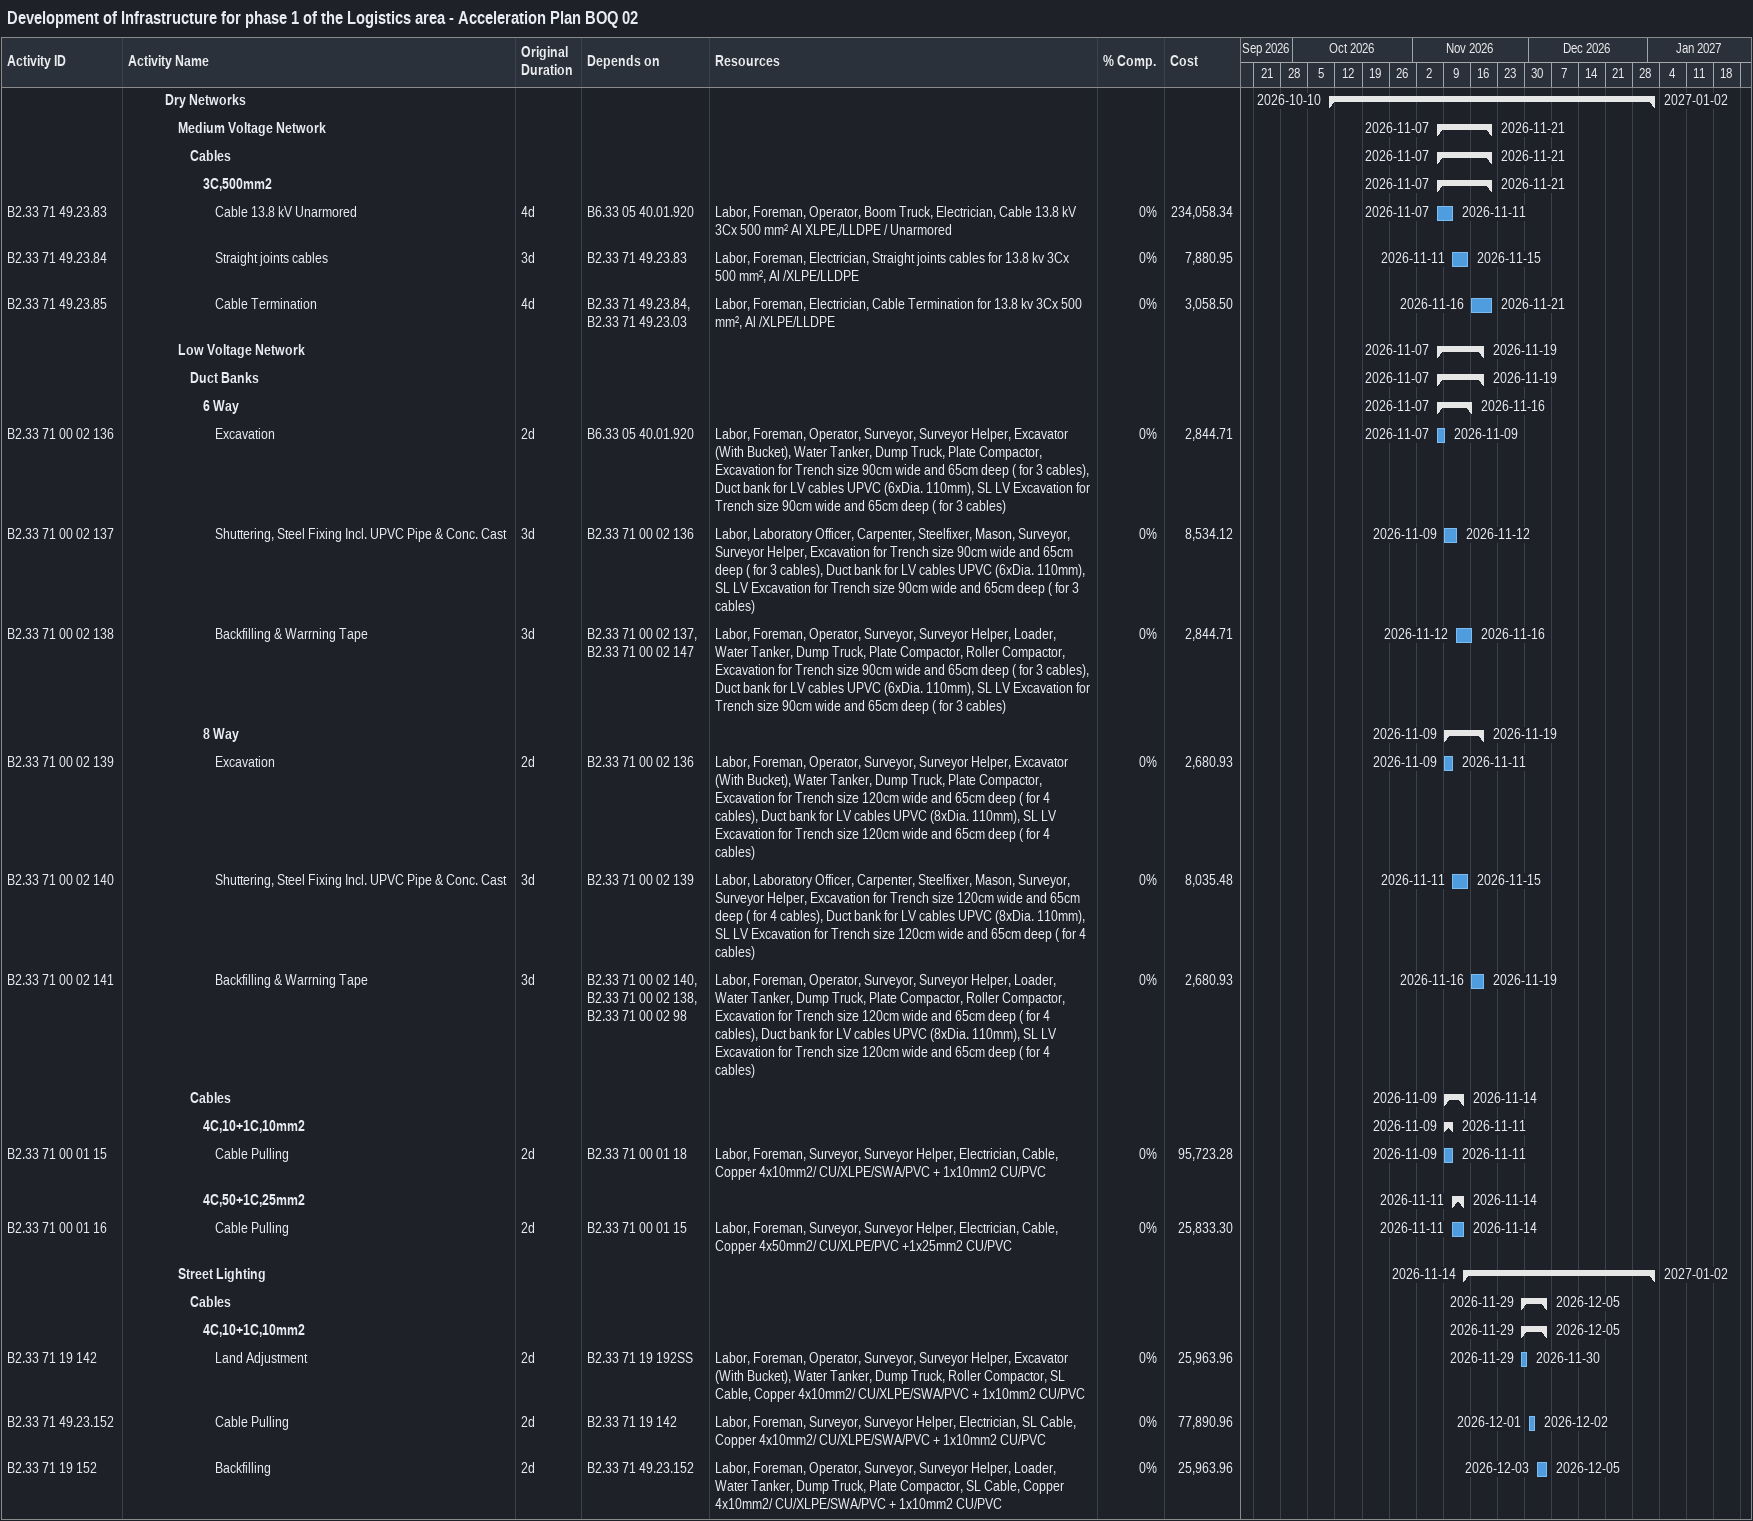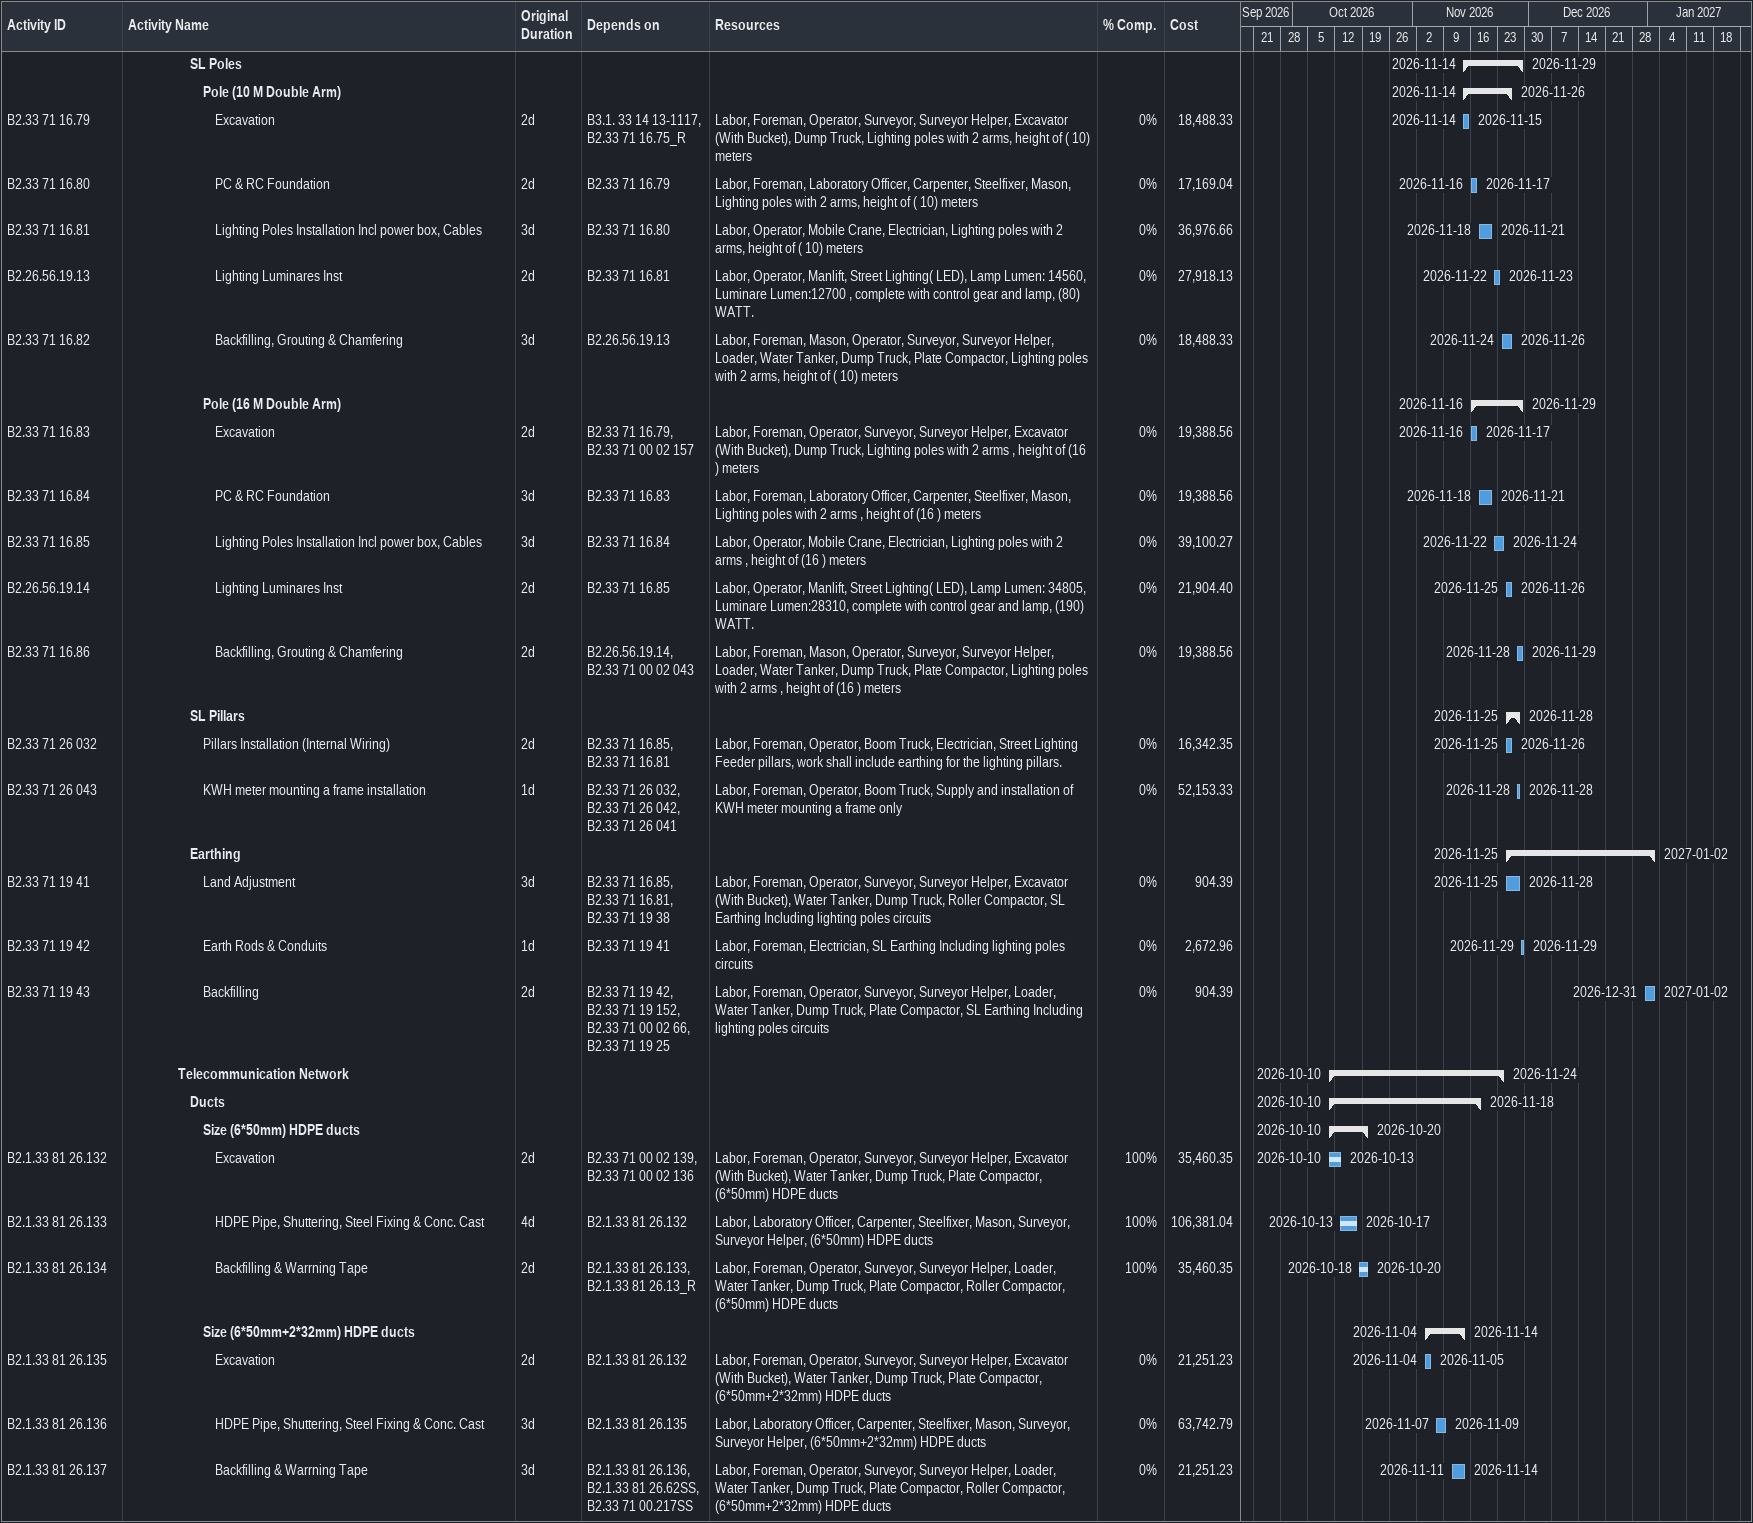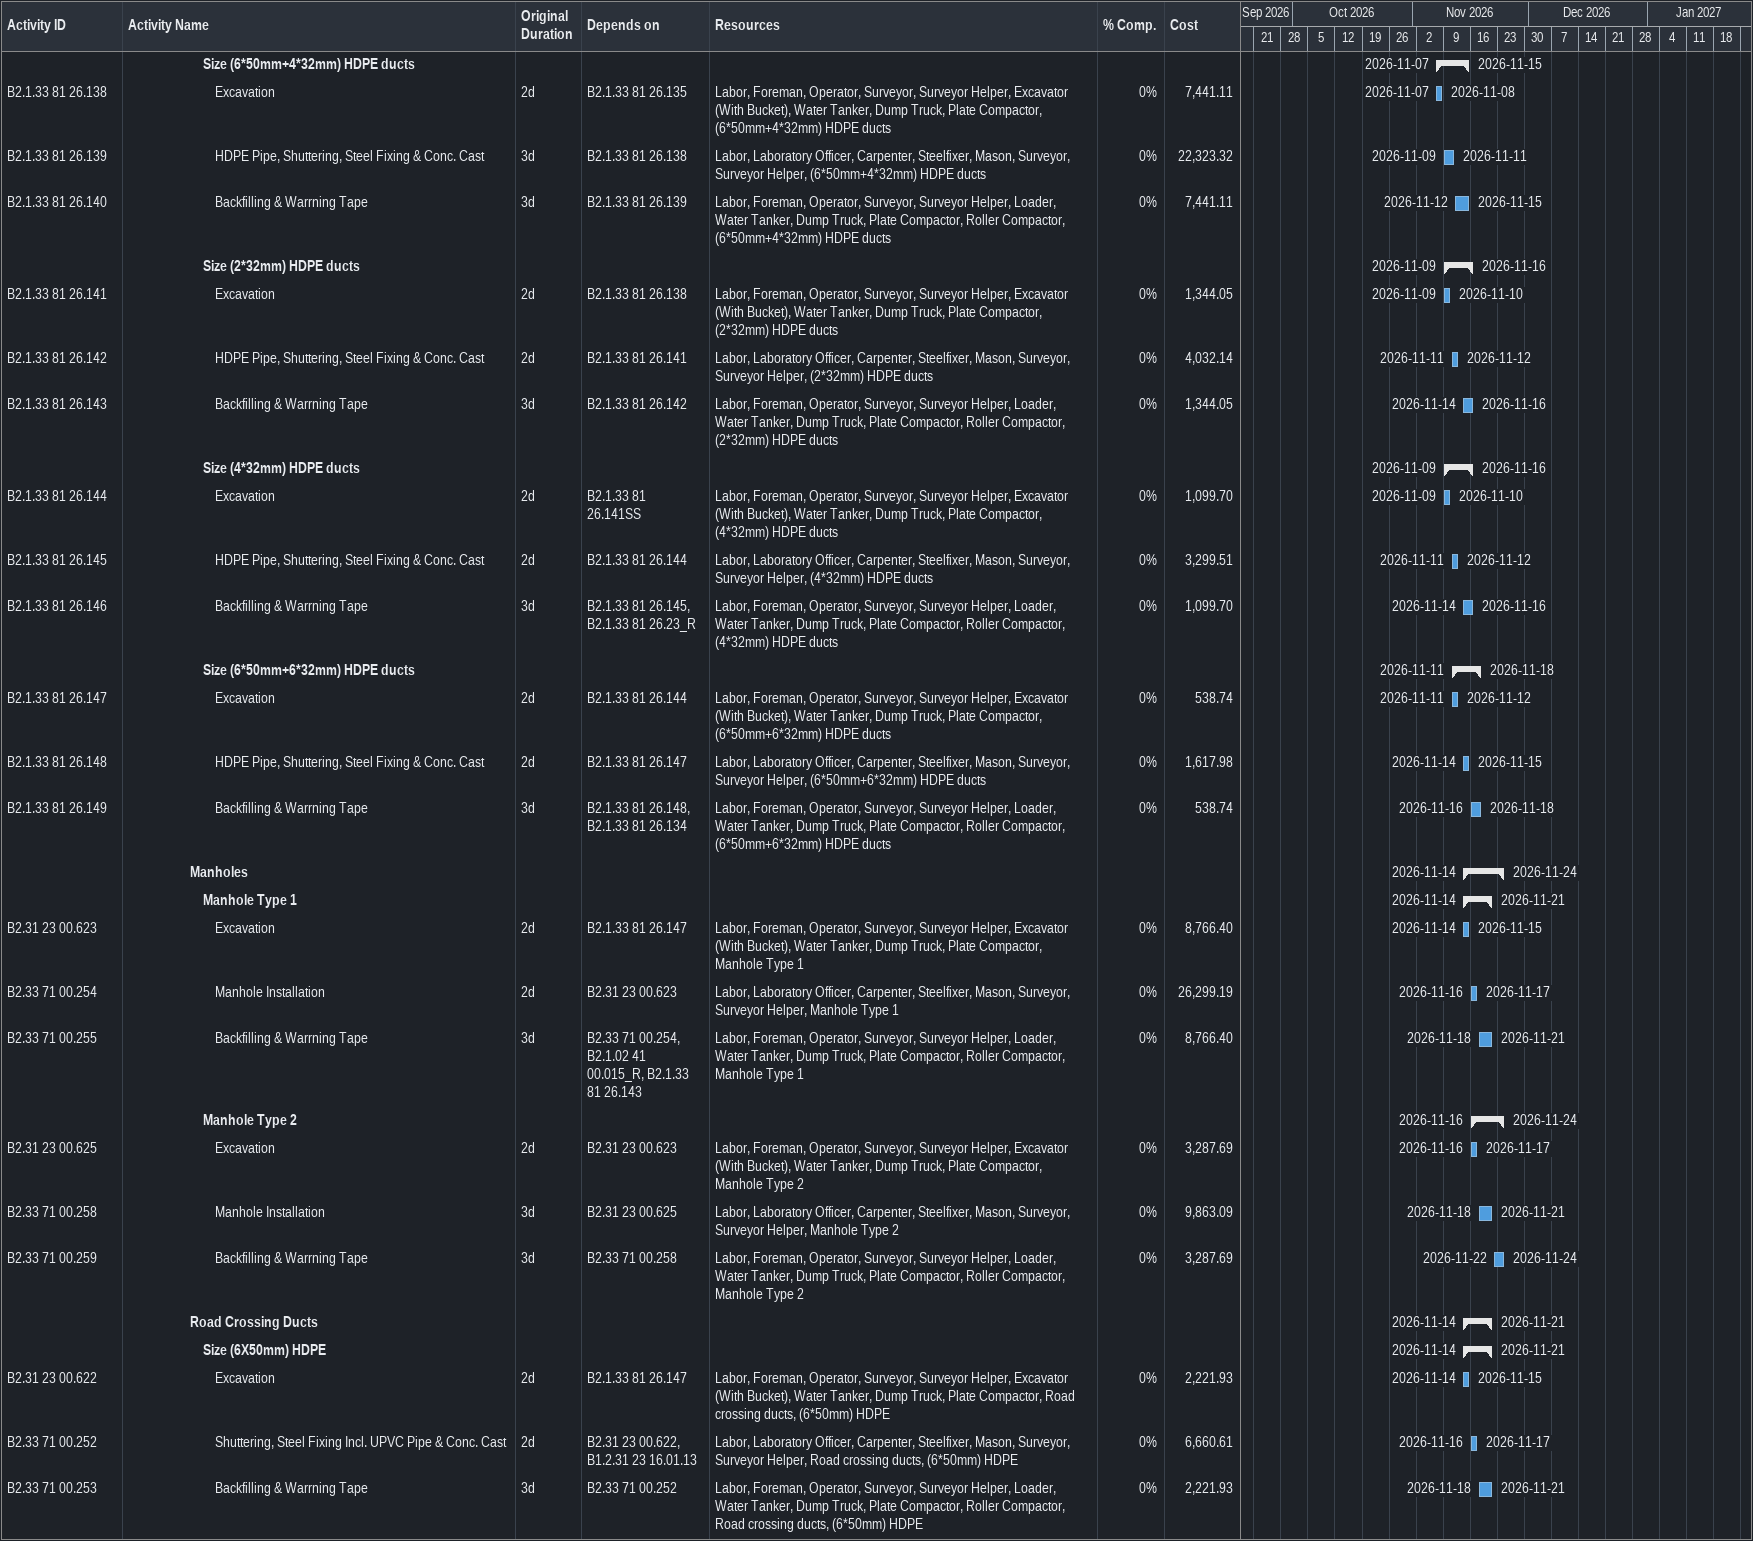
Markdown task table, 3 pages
Development of Infrastructure for phase 1 of the Logistics area - Acceleration Plan BOQ 02

| ID | Level | Task | Original duration | Start | Finish | Predecessors | Resources | % complete | Cost |
|---|---|---|---|---|---|---|---|---|---|
|  | 4 | **Dry Networks** |  | 2026-10-10 | 2027-01-02 |  |  |  |  |
|  | 5 | **Medium Voltage Network** |  | 2026-11-07 | 2026-11-21 |  |  |  |  |
|  | 6 | **Cables** |  | 2026-11-07 | 2026-11-21 |  |  |  |  |
|  | 7 | **3C,500mm2** |  | 2026-11-07 | 2026-11-21 |  |  |  |  |
| B2.33 71 49.23.83 | 8 | Cable 13.8 kV Unarmored | 4d | 2026-11-07 | 2026-11-11 | B6.33 05 40.01.920 | Labor, Foreman, Operator, Boom Truck, Electrician, Cable 13.8 kV 3Cx 500 mm² Al XLPE,/LLDPE / Unarmored | 0 | 234058.34 |
| B2.33 71 49.23.84 | 8 | Straight joints cables | 3d | 2026-11-11 | 2026-11-15 | B2.33 71 49.23.83 | Labor, Foreman, Electrician, Straight joints cables for 13.8 kv 3Cx 500 mm², Al /XLPE/LLDPE | 0 | 7880.95 |
| B2.33 71 49.23.85 | 8 | Cable Termination | 4d | 2026-11-16 | 2026-11-21 | B2.33 71 49.23.84, B2.33 71 49.23.03 | Labor, Foreman, Electrician, Cable Termination for 13.8 kv 3Cx 500 mm², Al /XLPE/LLDPE | 0 | 3058.50 |
|  | 5 | **Low Voltage Network** |  | 2026-11-07 | 2026-11-19 |  |  |  |  |
|  | 6 | **Duct Banks** |  | 2026-11-07 | 2026-11-19 |  |  |  |  |
|  | 7 | **6 Way** |  | 2026-11-07 | 2026-11-16 |  |  |  |  |
| B2.33 71 00 02 136 | 8 | Excavation | 2d | 2026-11-07 | 2026-11-09 | B6.33 05 40.01.920 | Labor, Foreman, Operator, Surveyor, Surveyor Helper, Excavator (With Bucket), Water Tanker, Dump Truck, Plate Compactor, Excavation for Trench size 90cm wide and 65cm deep ( for 3 cables), Duct bank for LV cables UPVC (6xDia. 110mm), SL LV Excavation for Trench size 90cm wide and 65cm deep ( for 3 cables) | 0 | 2844.71 |
| B2.33 71 00 02 137 | 8 | Shuttering, Steel Fixing Incl. UPVC Pipe & Conc. Cast | 3d | 2026-11-09 | 2026-11-12 | B2.33 71 00 02 136 | Labor, Laboratory Officer, Carpenter, Steelfixer, Mason, Surveyor, Surveyor Helper, Excavation for Trench size 90cm wide and 65cm deep ( for 3 cables), Duct bank for LV cables UPVC (6xDia. 110mm), SL LV Excavation for Trench size 90cm wide and 65cm deep ( for 3 cables) | 0 | 8534.12 |
| B2.33 71 00 02 138 | 8 | Backfilling & Warrning Tape | 3d | 2026-11-12 | 2026-11-16 | B2.33 71 00 02 137, B2.33 71 00 02 147 | Labor, Foreman, Operator, Surveyor, Surveyor Helper, Loader, Water Tanker, Dump Truck, Plate Compactor, Roller Compactor, Excavation for Trench size 90cm wide and 65cm deep ( for 3 cables), Duct bank for LV cables UPVC (6xDia. 110mm), SL LV Excavation for Trench size 90cm wide and 65cm deep ( for 3 cables) | 0 | 2844.71 |
|  | 7 | **8 Way** |  | 2026-11-09 | 2026-11-19 |  |  |  |  |
| B2.33 71 00 02 139 | 8 | Excavation | 2d | 2026-11-09 | 2026-11-11 | B2.33 71 00 02 136 | Labor, Foreman, Operator, Surveyor, Surveyor Helper, Excavator (With Bucket), Water Tanker, Dump Truck, Plate Compactor, Excavation for Trench size 120cm wide and 65cm deep ( for 4 cables), Duct bank for LV cables UPVC (8xDia. 110mm), SL LV Excavation for Trench size 120cm wide and 65cm deep ( for 4 cables) | 0 | 2680.93 |
| B2.33 71 00 02 140 | 8 | Shuttering, Steel Fixing Incl. UPVC Pipe & Conc. Cast | 3d | 2026-11-11 | 2026-11-15 | B2.33 71 00 02 139 | Labor, Laboratory Officer, Carpenter, Steelfixer, Mason, Surveyor, Surveyor Helper, Excavation for Trench size 120cm wide and 65cm deep ( for 4 cables), Duct bank for LV cables UPVC (8xDia. 110mm), SL LV Excavation for Trench size 120cm wide and 65cm deep ( for 4 cables) | 0 | 8035.48 |
| B2.33 71 00 02 141 | 8 | Backfilling & Warrning Tape | 3d | 2026-11-16 | 2026-11-19 | B2.33 71 00 02 140, B2.33 71 00 02 138, B2.33 71 00 02 98 | Labor, Foreman, Operator, Surveyor, Surveyor Helper, Loader, Water Tanker, Dump Truck, Plate Compactor, Roller Compactor, Excavation for Trench size 120cm wide and 65cm deep ( for 4 cables), Duct bank for LV cables UPVC (8xDia. 110mm), SL LV Excavation for Trench size 120cm wide and 65cm deep ( for 4 cables) | 0 | 2680.93 |
|  | 6 | **Cables** |  | 2026-11-09 | 2026-11-14 |  |  |  |  |
|  | 7 | **4C,10+1C,10mm2** |  | 2026-11-09 | 2026-11-11 |  |  |  |  |
| B2.33 71 00 01 15 | 8 | Cable Pulling | 2d | 2026-11-09 | 2026-11-11 | B2.33 71 00 01 18 | Labor, Foreman, Surveyor, Surveyor Helper, Electrician, Cable, Copper 4x10mm2/ CU/XLPE/SWA/PVC + 1x10mm2 CU/PVC | 0 | 95723.28 |
|  | 7 | **4C,50+1C,25mm2** |  | 2026-11-11 | 2026-11-14 |  |  |  |  |
| B2.33 71 00 01 16 | 8 | Cable Pulling | 2d | 2026-11-11 | 2026-11-14 | B2.33 71 00 01 15 | Labor, Foreman, Surveyor, Surveyor Helper, Electrician, Cable, Copper 4x50mm2/ CU/XLPE/PVC +1x25mm2 CU/PVC | 0 | 25833.30 |
|  | 5 | **Street Lighting** |  | 2026-11-14 | 2027-01-02 |  |  |  |  |
|  | 6 | **Cables** |  | 2026-11-29 | 2026-12-05 |  |  |  |  |
|  | 7 | **4C,10+1C,10mm2** |  | 2026-11-29 | 2026-12-05 |  |  |  |  |
| B2.33 71 19 142 | 8 | Land Adjustment | 2d | 2026-11-29 | 2026-11-30 | B2.33 71 19 192SS | Labor, Foreman, Operator, Surveyor, Surveyor Helper, Excavator (With Bucket), Water Tanker, Dump Truck, Roller Compactor, SL Cable, Copper 4x10mm2/ CU/XLPE/SWA/PVC + 1x10mm2 CU/PVC | 0 | 25963.96 |
| B2.33 71 49.23.152 | 8 | Cable Pulling | 2d | 2026-12-01 | 2026-12-02 | B2.33 71 19 142 | Labor, Foreman, Surveyor, Surveyor Helper, Electrician, SL Cable, Copper 4x10mm2/ CU/XLPE/SWA/PVC + 1x10mm2 CU/PVC | 0 | 77890.96 |
| B2.33 71 19 152 | 8 | Backfilling | 2d | 2026-12-03 | 2026-12-05 | B2.33 71 49.23.152 | Labor, Foreman, Operator, Surveyor, Surveyor Helper, Loader, Water Tanker, Dump Truck, Plate Compactor, SL Cable, Copper 4x10mm2/ CU/XLPE/SWA/PVC + 1x10mm2 CU/PVC | 0 | 25963.96 |
|  | 6 | **SL Poles** |  | 2026-11-14 | 2026-11-29 |  |  |  |  |
|  | 7 | **Pole (10 M Double Arm)** |  | 2026-11-14 | 2026-11-26 |  |  |  |  |
| B2.33 71 16.79 | 8 | Excavation | 2d | 2026-11-14 | 2026-11-15 | B3.1. 33 14 13-1117, B2.33 71 16.75_R | Labor, Foreman, Operator, Surveyor, Surveyor Helper, Excavator (With Bucket), Dump Truck, Lighting poles with 2 arms, height of ( 10) meters | 0 | 18488.33 |
| B2.33 71 16.80 | 8 | PC & RC Foundation | 2d | 2026-11-16 | 2026-11-17 | B2.33 71 16.79 | Labor, Foreman, Laboratory Officer, Carpenter, Steelfixer, Mason, Lighting poles with 2 arms, height of ( 10) meters | 0 | 17169.04 |
| B2.33 71 16.81 | 8 | Lighting Poles Installation Incl power box, Cables | 3d | 2026-11-18 | 2026-11-21 | B2.33 71 16.80 | Labor, Operator, Mobile Crane, Electrician, Lighting poles with 2 arms, height of ( 10) meters | 0 | 36976.66 |
| B2.26.56.19.13 | 8 | Lighting Luminares Inst | 2d | 2026-11-22 | 2026-11-23 | B2.33 71 16.81 | Labor, Operator, Manlift, Street Lighting( LED), Lamp Lumen: 14560, Luminare Lumen:12700 , complete with control gear and lamp, (80) WATT. | 0 | 27918.13 |
| B2.33 71 16.82 | 8 | Backfilling, Grouting & Chamfering | 3d | 2026-11-24 | 2026-11-26 | B2.26.56.19.13 | Labor, Foreman, Mason, Operator, Surveyor, Surveyor Helper, Loader, Water Tanker, Dump Truck, Plate Compactor, Lighting poles with 2 arms, height of ( 10) meters | 0 | 18488.33 |
|  | 7 | **Pole (16 M Double Arm)** |  | 2026-11-16 | 2026-11-29 |  |  |  |  |
| B2.33 71 16.83 | 8 | Excavation | 2d | 2026-11-16 | 2026-11-17 | B2.33 71 16.79, B2.33 71 00 02 157 | Labor, Foreman, Operator, Surveyor, Surveyor Helper, Excavator (With Bucket), Dump Truck, Lighting poles with 2 arms , height of (16 ) meters | 0 | 19388.56 |
| B2.33 71 16.84 | 8 | PC & RC Foundation | 3d | 2026-11-18 | 2026-11-21 | B2.33 71 16.83 | Labor, Foreman, Laboratory Officer, Carpenter, Steelfixer, Mason, Lighting poles with 2 arms , height of (16 ) meters | 0 | 19388.56 |
| B2.33 71 16.85 | 8 | Lighting Poles Installation Incl power box, Cables | 3d | 2026-11-22 | 2026-11-24 | B2.33 71 16.84 | Labor, Operator, Mobile Crane, Electrician, Lighting poles with 2 arms , height of (16 ) meters | 0 | 39100.27 |
| B2.26.56.19.14 | 8 | Lighting Luminares Inst | 2d | 2026-11-25 | 2026-11-26 | B2.33 71 16.85 | Labor, Operator, Manlift, Street Lighting( LED), Lamp Lumen: 34805, Luminare Lumen:28310, complete with control gear and lamp, (190) WATT. | 0 | 21904.40 |
| B2.33 71 16.86 | 8 | Backfilling, Grouting & Chamfering | 2d | 2026-11-28 | 2026-11-29 | B2.26.56.19.14, B2.33 71 00 02 043 | Labor, Foreman, Mason, Operator, Surveyor, Surveyor Helper, Loader, Water Tanker, Dump Truck, Plate Compactor, Lighting poles with 2 arms , height of (16 ) meters | 0 | 19388.56 |
|  | 6 | **SL Pillars** |  | 2026-11-25 | 2026-11-28 |  |  |  |  |
| B2.33 71 26 032 | 7 | Pillars Installation (Internal Wiring) | 2d | 2026-11-25 | 2026-11-26 | B2.33 71 16.85, B2.33 71 16.81 | Labor, Foreman, Operator, Boom Truck, Electrician, Street Lighting Feeder pillars, work shall include earthing for the lighting pillars. | 0 | 16342.35 |
| B2.33 71 26 043 | 7 | KWH meter mounting a frame installation | 1d | 2026-11-28 | 2026-11-28 | B2.33 71 26 032, B2.33 71 26 042, B2.33 71 26 041 | Labor, Foreman, Operator, Boom Truck, Supply and installation of KWH meter mounting a frame only | 0 | 52153.33 |
|  | 6 | **Earthing** |  | 2026-11-25 | 2027-01-02 |  |  |  |  |
| B2.33 71 19 41 | 7 | Land Adjustment | 3d | 2026-11-25 | 2026-11-28 | B2.33 71 16.85, B2.33 71 16.81, B2.33 71 19 38 | Labor, Foreman, Operator, Surveyor, Surveyor Helper, Excavator (With Bucket), Water Tanker, Dump Truck, Roller Compactor, SL Earthing Including lighting poles circuits | 0 | 904.39 |
| B2.33 71 19 42 | 7 | Earth Rods & Conduits | 1d | 2026-11-29 | 2026-11-29 | B2.33 71 19 41 | Labor, Foreman, Electrician, SL Earthing Including lighting poles circuits | 0 | 2672.96 |
| B2.33 71 19 43 | 7 | Backfilling | 2d | 2026-12-31 | 2027-01-02 | B2.33 71 19 42, B2.33 71 19 152, B2.33 71 00 02 66, B2.33 71 19 25 | Labor, Foreman, Operator, Surveyor, Surveyor Helper, Loader, Water Tanker, Dump Truck, Plate Compactor, SL Earthing Including lighting poles circuits | 0 | 904.39 |
|  | 5 | **Telecommunication Network** |  | 2026-10-10 | 2026-11-24 |  |  |  |  |
|  | 6 | **Ducts** |  | 2026-10-10 | 2026-11-18 |  |  |  |  |
|  | 7 | **Size (6*50mm) HDPE ducts** |  | 2026-10-10 | 2026-10-20 |  |  |  |  |
| B2.1.33 81 26.132 | 8 | Excavation | 2d | 2026-10-10 | 2026-10-13 | B2.33 71 00 02 139, B2.33 71 00 02 136 | Labor, Foreman, Operator, Surveyor, Surveyor Helper, Excavator (With Bucket), Water Tanker, Dump Truck, Plate Compactor, (6*50mm) HDPE ducts | 100 | 35460.35 |
| B2.1.33 81 26.133 | 8 | HDPE Pipe, Shuttering, Steel Fixing & Conc. Cast | 4d | 2026-10-13 | 2026-10-17 | B2.1.33 81 26.132 | Labor, Laboratory Officer, Carpenter, Steelfixer, Mason, Surveyor, Surveyor Helper, (6*50mm) HDPE ducts | 100 | 106381.04 |
| B2.1.33 81 26.134 | 8 | Backfilling & Warrning Tape | 2d | 2026-10-18 | 2026-10-20 | B2.1.33 81 26.133, B2.1.33 81 26.13_R | Labor, Foreman, Operator, Surveyor, Surveyor Helper, Loader, Water Tanker, Dump Truck, Plate Compactor, Roller Compactor, (6*50mm) HDPE ducts | 100 | 35460.35 |
|  | 7 | **Size (6*50mm+2*32mm) HDPE ducts** |  | 2026-11-04 | 2026-11-14 |  |  |  |  |
| B2.1.33 81 26.135 | 8 | Excavation | 2d | 2026-11-04 | 2026-11-05 | B2.1.33 81 26.132 | Labor, Foreman, Operator, Surveyor, Surveyor Helper, Excavator (With Bucket), Water Tanker, Dump Truck, Plate Compactor, (6*50mm+2*32mm) HDPE ducts | 0 | 21251.23 |
| B2.1.33 81 26.136 | 8 | HDPE Pipe, Shuttering, Steel Fixing & Conc. Cast | 3d | 2026-11-07 | 2026-11-09 | B2.1.33 81 26.135 | Labor, Laboratory Officer, Carpenter, Steelfixer, Mason, Surveyor, Surveyor Helper, (6*50mm+2*32mm) HDPE ducts | 0 | 63742.79 |
| B2.1.33 81 26.137 | 8 | Backfilling & Warrning Tape | 3d | 2026-11-11 | 2026-11-14 | B2.1.33 81 26.136, B2.1.33 81 26.62SS, B2.33 71 00.217SS | Labor, Foreman, Operator, Surveyor, Surveyor Helper, Loader, Water Tanker, Dump Truck, Plate Compactor, Roller Compactor, (6*50mm+2*32mm) HDPE ducts | 0 | 21251.23 |
|  | 7 | **Size (6*50mm+4*32mm) HDPE ducts** |  | 2026-11-07 | 2026-11-15 |  |  |  |  |
| B2.1.33 81 26.138 | 8 | Excavation | 2d | 2026-11-07 | 2026-11-08 | B2.1.33 81 26.135 | Labor, Foreman, Operator, Surveyor, Surveyor Helper, Excavator (With Bucket), Water Tanker, Dump Truck, Plate Compactor, (6*50mm+4*32mm) HDPE ducts | 0 | 7441.11 |
| B2.1.33 81 26.139 | 8 | HDPE Pipe, Shuttering, Steel Fixing & Conc. Cast | 3d | 2026-11-09 | 2026-11-11 | B2.1.33 81 26.138 | Labor, Laboratory Officer, Carpenter, Steelfixer, Mason, Surveyor, Surveyor Helper, (6*50mm+4*32mm) HDPE ducts | 0 | 22323.32 |
| B2.1.33 81 26.140 | 8 | Backfilling & Warrning Tape | 3d | 2026-11-12 | 2026-11-15 | B2.1.33 81 26.139 | Labor, Foreman, Operator, Surveyor, Surveyor Helper, Loader, Water Tanker, Dump Truck, Plate Compactor, Roller Compactor, (6*50mm+4*32mm) HDPE ducts | 0 | 7441.11 |
|  | 7 | **Size (2*32mm) HDPE ducts** |  | 2026-11-09 | 2026-11-16 |  |  |  |  |
| B2.1.33 81 26.141 | 8 | Excavation | 2d | 2026-11-09 | 2026-11-10 | B2.1.33 81 26.138 | Labor, Foreman, Operator, Surveyor, Surveyor Helper, Excavator (With Bucket), Water Tanker, Dump Truck, Plate Compactor, (2*32mm) HDPE ducts | 0 | 1344.05 |
| B2.1.33 81 26.142 | 8 | HDPE Pipe, Shuttering, Steel Fixing & Conc. Cast | 2d | 2026-11-11 | 2026-11-12 | B2.1.33 81 26.141 | Labor, Laboratory Officer, Carpenter, Steelfixer, Mason, Surveyor, Surveyor Helper, (2*32mm) HDPE ducts | 0 | 4032.14 |
| B2.1.33 81 26.143 | 8 | Backfilling & Warrning Tape | 3d | 2026-11-14 | 2026-11-16 | B2.1.33 81 26.142 | Labor, Foreman, Operator, Surveyor, Surveyor Helper, Loader, Water Tanker, Dump Truck, Plate Compactor, Roller Compactor, (2*32mm) HDPE ducts | 0 | 1344.05 |
|  | 7 | **Size (4*32mm) HDPE ducts** |  | 2026-11-09 | 2026-11-16 |  |  |  |  |
| B2.1.33 81 26.144 | 8 | Excavation | 2d | 2026-11-09 | 2026-11-10 | B2.1.33 81 26.141SS | Labor, Foreman, Operator, Surveyor, Surveyor Helper, Excavator (With Bucket), Water Tanker, Dump Truck, Plate Compactor, (4*32mm) HDPE ducts | 0 | 1099.70 |
| B2.1.33 81 26.145 | 8 | HDPE Pipe, Shuttering, Steel Fixing & Conc. Cast | 2d | 2026-11-11 | 2026-11-12 | B2.1.33 81 26.144 | Labor, Laboratory Officer, Carpenter, Steelfixer, Mason, Surveyor, Surveyor Helper, (4*32mm) HDPE ducts | 0 | 3299.51 |
| B2.1.33 81 26.146 | 8 | Backfilling & Warrning Tape | 3d | 2026-11-14 | 2026-11-16 | B2.1.33 81 26.145, B2.1.33 81 26.23_R | Labor, Foreman, Operator, Surveyor, Surveyor Helper, Loader, Water Tanker, Dump Truck, Plate Compactor, Roller Compactor, (4*32mm) HDPE ducts | 0 | 1099.70 |
|  | 7 | **Size (6*50mm+6*32mm) HDPE ducts** |  | 2026-11-11 | 2026-11-18 |  |  |  |  |
| B2.1.33 81 26.147 | 8 | Excavation | 2d | 2026-11-11 | 2026-11-12 | B2.1.33 81 26.144 | Labor, Foreman, Operator, Surveyor, Surveyor Helper, Excavator (With Bucket), Water Tanker, Dump Truck, Plate Compactor, (6*50mm+6*32mm) HDPE ducts | 0 | 538.74 |
| B2.1.33 81 26.148 | 8 | HDPE Pipe, Shuttering, Steel Fixing & Conc. Cast | 2d | 2026-11-14 | 2026-11-15 | B2.1.33 81 26.147 | Labor, Laboratory Officer, Carpenter, Steelfixer, Mason, Surveyor, Surveyor Helper, (6*50mm+6*32mm) HDPE ducts | 0 | 1617.98 |
| B2.1.33 81 26.149 | 8 | Backfilling & Warrning Tape | 3d | 2026-11-16 | 2026-11-18 | B2.1.33 81 26.148, B2.1.33 81 26.134 | Labor, Foreman, Operator, Surveyor, Surveyor Helper, Loader, Water Tanker, Dump Truck, Plate Compactor, Roller Compactor, (6*50mm+6*32mm) HDPE ducts | 0 | 538.74 |
|  | 6 | **Manholes** |  | 2026-11-14 | 2026-11-24 |  |  |  |  |
|  | 7 | **Manhole Type 1** |  | 2026-11-14 | 2026-11-21 |  |  |  |  |
| B2.31 23 00.623 | 8 | Excavation | 2d | 2026-11-14 | 2026-11-15 | B2.1.33 81 26.147 | Labor, Foreman, Operator, Surveyor, Surveyor Helper, Excavator (With Bucket), Water Tanker, Dump Truck, Plate Compactor, Manhole Type 1 | 0 | 8766.40 |
| B2.33 71 00.254 | 8 | Manhole Installation | 2d | 2026-11-16 | 2026-11-17 | B2.31 23 00.623 | Labor, Laboratory Officer, Carpenter, Steelfixer, Mason, Surveyor, Surveyor Helper, Manhole Type 1 | 0 | 26299.19 |
| B2.33 71 00.255 | 8 | Backfilling & Warrning Tape | 3d | 2026-11-18 | 2026-11-21 | B2.33 71 00.254, B2.1.02 41 00.015_R, B2.1.33 81 26.143 | Labor, Foreman, Operator, Surveyor, Surveyor Helper, Loader, Water Tanker, Dump Truck, Plate Compactor, Roller Compactor, Manhole Type 1 | 0 | 8766.40 |
|  | 7 | **Manhole Type 2** |  | 2026-11-16 | 2026-11-24 |  |  |  |  |
| B2.31 23 00.625 | 8 | Excavation | 2d | 2026-11-16 | 2026-11-17 | B2.31 23 00.623 | Labor, Foreman, Operator, Surveyor, Surveyor Helper, Excavator (With Bucket), Water Tanker, Dump Truck, Plate Compactor, Manhole Type 2 | 0 | 3287.69 |
| B2.33 71 00.258 | 8 | Manhole Installation | 3d | 2026-11-18 | 2026-11-21 | B2.31 23 00.625 | Labor, Laboratory Officer, Carpenter, Steelfixer, Mason, Surveyor, Surveyor Helper, Manhole Type 2 | 0 | 9863.09 |
| B2.33 71 00.259 | 8 | Backfilling & Warrning Tape | 3d | 2026-11-22 | 2026-11-24 | B2.33 71 00.258 | Labor, Foreman, Operator, Surveyor, Surveyor Helper, Loader, Water Tanker, Dump Truck, Plate Compactor, Roller Compactor, Manhole Type 2 | 0 | 3287.69 |
|  | 6 | **Road Crossing Ducts** |  | 2026-11-14 | 2026-11-21 |  |  |  |  |
|  | 7 | **Size (6X50mm) HDPE** |  | 2026-11-14 | 2026-11-21 |  |  |  |  |
| B2.31 23 00.622 | 8 | Excavation | 2d | 2026-11-14 | 2026-11-15 | B2.1.33 81 26.147 | Labor, Foreman, Operator, Surveyor, Surveyor Helper, Excavator (With Bucket), Water Tanker, Dump Truck, Plate Compactor, Road crossing ducts, (6*50mm) HDPE | 0 | 2221.93 |
| B2.33 71 00.252 | 8 | Shuttering, Steel Fixing Incl. UPVC Pipe & Conc. Cast | 2d | 2026-11-16 | 2026-11-17 | B2.31 23 00.622, B1.2.31 23 16.01.13 | Labor, Laboratory Officer, Carpenter, Steelfixer, Mason, Surveyor, Surveyor Helper, Road crossing ducts, (6*50mm) HDPE | 0 | 6660.61 |
| B2.33 71 00.253 | 8 | Backfilling & Warrning Tape | 3d | 2026-11-18 | 2026-11-21 | B2.33 71 00.252 | Labor, Foreman, Operator, Surveyor, Surveyor Helper, Loader, Water Tanker, Dump Truck, Plate Compactor, Roller Compactor, Road crossing ducts, (6*50mm) HDPE | 0 | 2221.93 |
